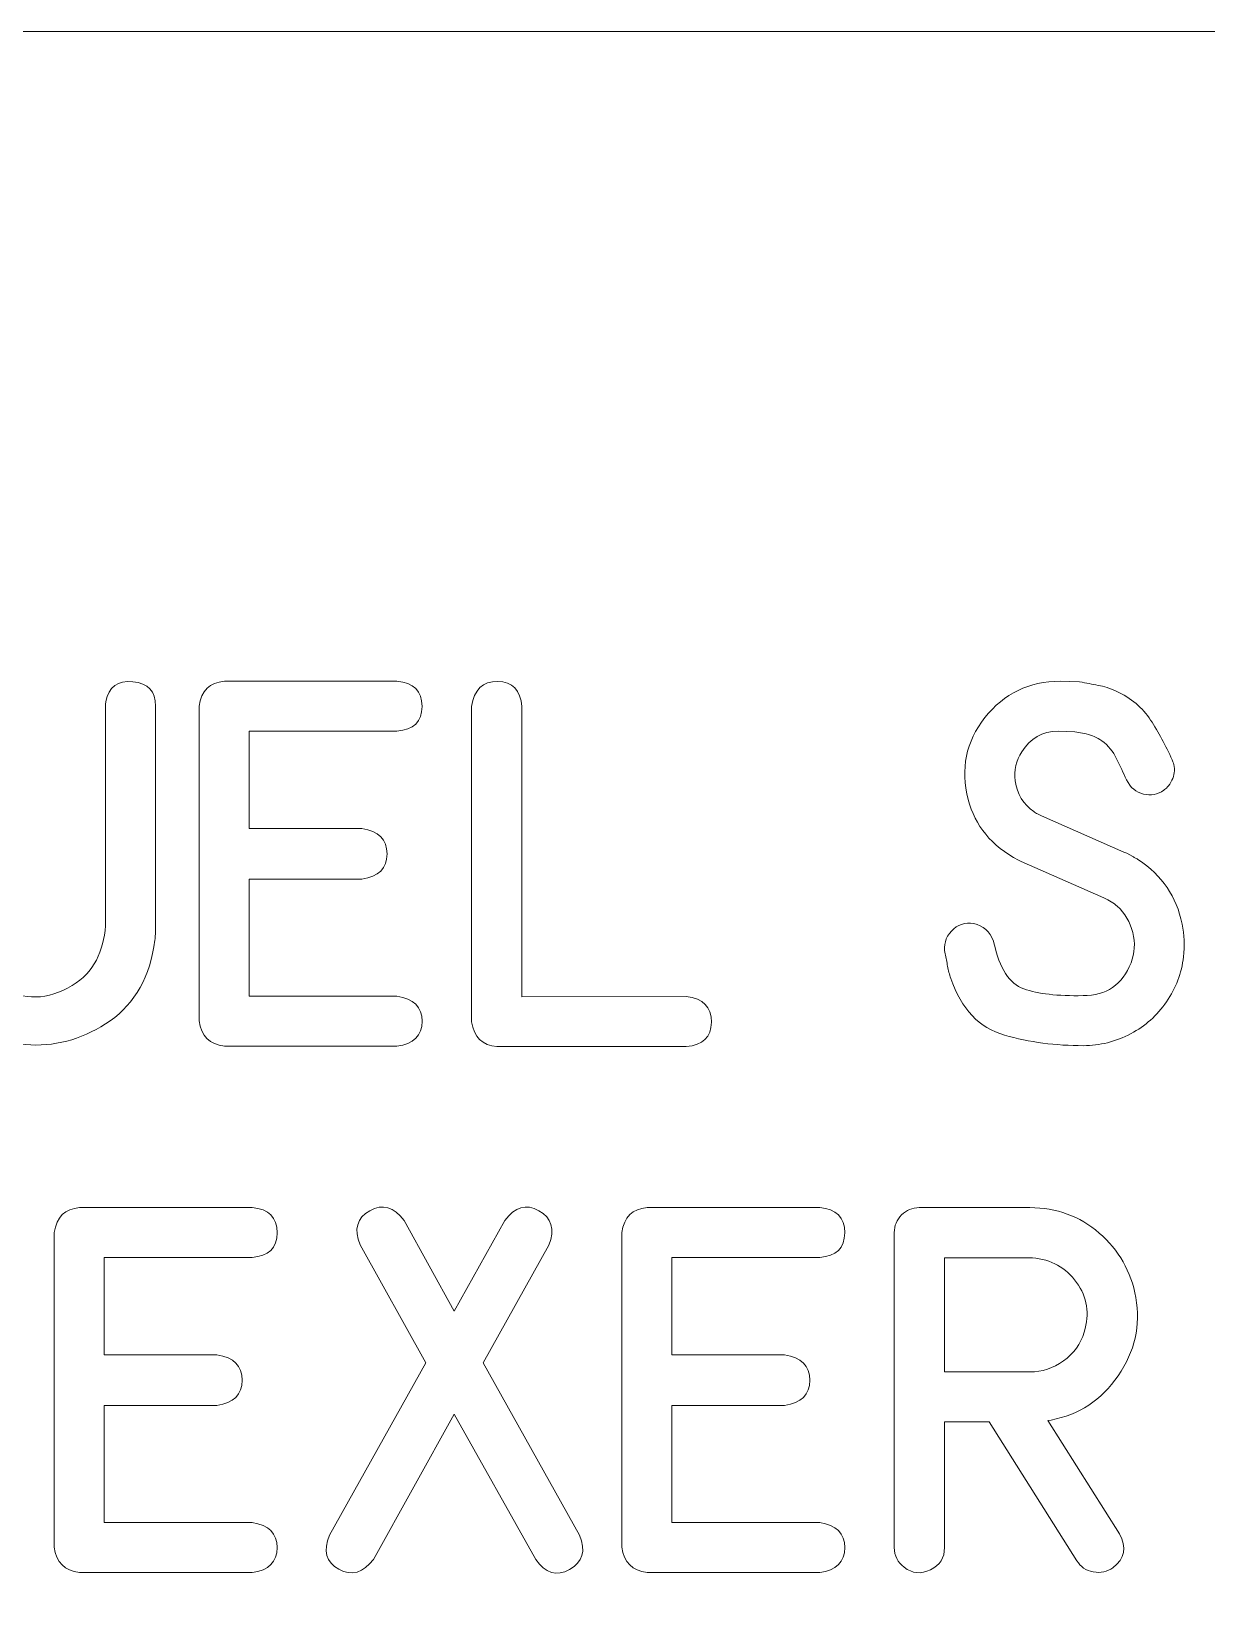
# Model space of a CAD drawing. Header units: millimetres. Extents: x -73 to 73, y -192 to 195.
# Drawn here: x -49.38 to -39.16, y 180.92 to 194.62 of the extents above; entities that cross this region are included whole.
import ezdxf

# ---------------------------------------------------------------- set-up
doc = ezdxf.new("R2010")
doc.units = ezdxf.units.MM
doc.header["$MEASUREMENT"] = 0
doc.layers.add('LED', color=7, linetype='Continuous')

msp = doc.modelspace()

# ---------------------------------------------------------------- linework, layer by layer
at = {"layer": 'LED', "color": 250, "lineweight": 9}
msp.add_open_spline([(70.6599, 74.2658), (70.9361, 74.248), (71.2072, 74.3453), (71.409, 74.5346), (71.409, 74.5346), (71.6108, 74.724), (71.7252, 74.987), (71.725, 75.2637), (71.725, 75.2637), (71.725, 75.2637), (71.725, 89.1213), (71.725, 89.1213), (71.725, 89.1213), (71.7248, 89.3867), (71.6193, 89.6411), (71.4315, 89.8287), (71.4315, 89.8287), (71.2437, 90.0162), (70.9904, 90.1215), (70.725, 90.1213), (70.725, 90.1213), (70.725, 90.1213), (68.2625, 90.1213), (68.2625, 90.1213), (68.2625, 90.1213), (65.9403, 90.1213), (63.7945, 91.3602), (62.6333, 93.3713), (62.6333, 93.3713), (61.4722, 95.3824), (61.4722, 97.8602), (62.6333, 99.8713), (62.6333, 99.8713), (63.7945, 101.8824), (65.9403, 103.1213), (68.2625, 103.1213), (68.2625, 103.1213), (68.2625, 103.1213), (70.725, 103.1213), (70.725, 103.1213), (70.725, 103.1213), (70.9904, 103.1215), (71.2448, 103.227), (71.4324, 103.4148), (71.4324, 103.4148), (71.6199, 103.6026), (71.7252, 103.8559), (71.725, 104.1213), (71.725, 104.1213), (71.725, 104.1213), (71.725, 174.8463), (71.725, 174.8463), (71.725, 174.8463), (71.7248, 175.1117), (71.6193, 175.3661), (71.4315, 175.5537), (71.4315, 175.5537), (71.2437, 175.7412), (70.9904, 175.8465), (70.725, 175.8463), (70.725, 175.8463), (70.725, 175.8463), (68.2625, 175.8463), (68.2625, 175.8463), (68.2625, 175.8463), (65.9403, 175.8463), (63.7945, 177.0852), (62.6333, 179.0963), (62.6333, 179.0963), (61.4722, 181.1074), (61.4722, 183.5852), (62.6333, 185.5963), (62.6333, 185.5963), (63.7945, 187.6074), (65.9403, 188.8463), (68.2625, 188.8463), (68.2625, 188.8463), (68.2625, 188.8463), (70.725, 188.8463), (70.725, 188.8463), (70.725, 188.8463), (70.9904, 188.8465), (71.2448, 188.952), (71.4324, 189.1398), (71.4324, 189.1398), (71.6199, 189.3276), (71.7252, 189.5809), (71.725, 189.8463), (71.725, 189.8463), (71.725, 189.8463), (71.725, 193.6206), (71.725, 193.6206), (71.725, 193.6206), (71.7248, 193.886), (71.6193, 194.1404), (71.4315, 194.328), (71.4315, 194.328), (71.2437, 194.5155), (70.9904, 194.6208), (70.725, 194.6206), (70.725, 194.6206), (70.725, 194.6206), (-70.725, 194.6206), (-70.725, 194.6206), (-70.725, 194.6206), (-70.9904, 194.6204), (-71.2448, 194.5148), (-71.4324, 194.3271), (-71.4324, 194.3271), (-71.6199, 194.1393), (-71.7252, 193.886), (-71.725, 193.6206), (-71.725, 193.6206), (-71.725, 193.6206), (-71.725, 189.8463), (-71.725, 189.8463), (-71.725, 189.8463), (-71.7248, 189.5809), (-71.6192, 189.3265), (-71.4315, 189.1389), (-71.4315, 189.1389), (-71.2437, 188.9514), (-70.9904, 188.8461), (-70.725, 188.8463), (-70.725, 188.8463), (-70.725, 188.8463), (-68.2625, 188.8463), (-68.2625, 188.8463), (-68.2625, 188.8463), (-65.9403, 188.8463), (-63.7944, 187.6074), (-62.6333, 185.5963), (-62.6333, 185.5963), (-61.4722, 183.5852), (-61.4722, 181.1074), (-62.6333, 179.0963), (-62.6333, 179.0963), (-63.7944, 177.0852), (-65.9403, 175.8463), (-68.2625, 175.8463), (-68.2625, 175.8463), (-68.2625, 175.8463), (-70.725, 175.8463), (-70.725, 175.8463), (-70.725, 175.8463), (-70.9904, 175.8461), (-71.2448, 175.7405), (-71.4324, 175.5528), (-71.4324, 175.5528), (-71.6199, 175.365), (-71.7252, 175.1117), (-71.725, 174.8463), (-71.725, 174.8463), (-71.725, 174.8463), (-71.725, 104.1213), (-71.725, 104.1213), (-71.725, 104.1213), (-71.7248, 103.8559), (-71.6192, 103.6015), (-71.4315, 103.4139), (-71.4315, 103.4139), (-71.2437, 103.2264), (-70.9904, 103.1211), (-70.725, 103.1213), (-70.725, 103.1213), (-70.725, 103.1213), (-68.2625, 103.1213), (-68.2625, 103.1213), (-68.2625, 103.1213), (-65.9403, 103.1213), (-63.7944, 101.8824), (-62.6333, 99.8713), (-62.6333, 99.8713), (-61.4722, 97.8602), (-61.4722, 95.3824), (-62.6333, 93.3713), (-62.6333, 93.3713), (-63.7944, 91.3602), (-65.9403, 90.1213), (-68.2625, 90.1213), (-68.2625, 90.1213), (-68.2625, 90.1213), (-70.725, 90.1213), (-70.725, 90.1213), (-70.725, 90.1213), (-70.9904, 90.1211), (-71.2448, 90.0155), (-71.4324, 89.8278), (-71.4324, 89.8278), (-71.6199, 89.64), (-71.7252, 89.3867), (-71.725, 89.1213), (-71.725, 89.1213), (-71.725, 89.1213), (-71.725, 84.4887), (-71.725, 84.4887), (-71.725, 84.4887), (-71.7247, 83.9613), (-71.3163, 83.5248), (-70.7901, 83.4908), (-70.7901, 83.4908), (-70.7901, 83.4908), (70.6599, 74.2658), (70.6599, 74.2658)], degree=3, knots=[0, 0, 0, 0, 0.0192308, 0.0192308, 0.0192308, 0.0192308, 0.0384615, 0.0384615, 0.0384615, 0.0384615, 0.0576923, 0.0576923, 0.0576923, 0.0576923, 0.0769231, 0.0769231, 0.0769231, 0.0769231, 0.0961538, 0.0961538, 0.0961538, 0.0961538, 0.1153846, 0.1153846, 0.1153846, 0.1153846, 0.1346154, 0.1346154, 0.1346154, 0.1346154, 0.1538462, 0.1538462, 0.1538462, 0.1538462, 0.1730769, 0.1730769, 0.1730769, 0.1730769, 0.1923077, 0.1923077, 0.1923077, 0.1923077, 0.2115385, 0.2115385, 0.2115385, 0.2115385, 0.2307692, 0.2307692, 0.2307692, 0.2307692, 0.25, 0.25, 0.25, 0.25, 0.2692308, 0.2692308, 0.2692308, 0.2692308, 0.2884615, 0.2884615, 0.2884615, 0.2884615, 0.3076923, 0.3076923, 0.3076923, 0.3076923, 0.3269231, 0.3269231, 0.3269231, 0.3269231, 0.3461538, 0.3461538, 0.3461538, 0.3461538, 0.3653846, 0.3653846, 0.3653846, 0.3653846, 0.3846154, 0.3846154, 0.3846154, 0.3846154, 0.4038462, 0.4038462, 0.4038462, 0.4038462, 0.4230769, 0.4230769, 0.4230769, 0.4230769, 0.4423077, 0.4423077, 0.4423077, 0.4423077, 0.4615385, 0.4615385, 0.4615385, 0.4615385, 0.4807692, 0.4807692, 0.4807692, 0.4807692, 0.5, 0.5, 0.5, 0.5, 0.5192308, 0.5192308, 0.5192308, 0.5192308, 0.5384615, 0.5384615, 0.5384615, 0.5384615, 0.5576923, 0.5576923, 0.5576923, 0.5576923, 0.5769231, 0.5769231, 0.5769231, 0.5769231, 0.5961538, 0.5961538, 0.5961538, 0.5961538, 0.6153846, 0.6153846, 0.6153846, 0.6153846, 0.6346154, 0.6346154, 0.6346154, 0.6346154, 0.6538462, 0.6538462, 0.6538462, 0.6538462, 0.6730769, 0.6730769, 0.6730769, 0.6730769, 0.6923077, 0.6923077, 0.6923077, 0.6923077, 0.7115385, 0.7115385, 0.7115385, 0.7115385, 0.7307692, 0.7307692, 0.7307692, 0.7307692, 0.75, 0.75, 0.75, 0.75, 0.7692308, 0.7692308, 0.7692308, 0.7692308, 0.7884615, 0.7884615, 0.7884615, 0.7884615, 0.8076923, 0.8076923, 0.8076923, 0.8076923, 0.8269231, 0.8269231, 0.8269231, 0.8269231, 0.8461538, 0.8461538, 0.8461538, 0.8461538, 0.8653846, 0.8653846, 0.8653846, 0.8653846, 0.8846154, 0.8846154, 0.8846154, 0.8846154, 0.9038462, 0.9038462, 0.9038462, 0.9038462, 0.9230769, 0.9230769, 0.9230769, 0.9230769, 0.9423077, 0.9423077, 0.9423077, 0.9423077, 0.9615385, 0.9615385, 0.9615385, 0.9615385, 1, 1, 1, 1], dxfattribs=at)
at = {"layer": 'LED', "color": 240, "lineweight": 9}
for points, knots in [([(-48.2991, 186.8387), (-48.2991, 186.8387), (-48.2991, 186.8075), (-48.2991, 186.8075), (-48.2991, 186.8075), (-48.3023, 186.7556), (-48.3044, 186.7249), (-48.3049, 186.7143), (-48.3049, 186.7143), (-48.3483, 186.3984), (-48.4785, 186.1651), (-48.6944, 186.0143), (-48.6944, 186.0143), (-48.9103, 185.864), (-49.141, 185.7936), (-49.3855, 185.8036), (-49.3855, 185.8036), (-49.6305, 185.8137), (-49.8549, 185.9026), (-50.0575, 186.0709), (-50.0575, 186.0709), (-50.2607, 186.2397), (-50.3713, 186.4852), (-50.3888, 186.8075), (-50.3888, 186.8075), (-50.3888, 186.8075), (-50.3888, 186.8387), (-50.3888, 186.8387), (-50.3888, 186.8387), (-50.3888, 186.8387), (-50.3888, 188.75), (-50.3888, 188.75), (-50.3888, 188.75), (-50.3888, 188.7807), (-50.383, 188.8088), (-50.3719, 188.8337), (-50.3719, 188.8337), (-50.3221, 188.9421), (-50.2396, 188.985), (-50.1242, 188.9622), (-50.1242, 188.9622), (-50.0094, 188.9395), (-49.9517, 188.8686), (-49.9517, 188.75), (-49.9517, 188.75), (-49.9517, 188.75), (-49.9517, 186.8387), (-49.9517, 186.8387), (-49.9517, 186.8387), (-49.9364, 186.6006), (-49.8316, 186.4228), (-49.6379, 186.3053), (-49.6379, 186.3053), (-49.4437, 186.1873), (-49.24, 186.1926), (-49.0262, 186.3206), (-49.0262, 186.3206), (-48.9299, 186.3773), (-48.8595, 186.4508), (-48.8145, 186.5408), (-48.8145, 186.5408), (-48.7695, 186.6307), (-48.7431, 186.7302), (-48.7346, 186.8387), (-48.7346, 186.8387), (-48.7346, 186.8387), (-48.7346, 188.75), (-48.7346, 188.75), (-48.7346, 188.75), (-48.7346, 188.7686), (-48.7336, 188.7823), (-48.7314, 188.7918), (-48.7314, 188.7918), (-48.7076, 188.9188), (-48.6298, 188.9765), (-48.4976, 188.9638), (-48.4976, 188.9638), (-48.3653, 188.9517), (-48.2991, 188.8802), (-48.2991, 188.75), (-48.2991, 188.75), (-48.2991, 188.75), (-48.2991, 186.8387), (-48.2991, 186.8387)], [0, 0, 0, 0, 0.0454545, 0.0454545, 0.0454545, 0.0454545, 0.0909091, 0.0909091, 0.0909091, 0.0909091, 0.1363636, 0.1363636, 0.1363636, 0.1363636, 0.1818182, 0.1818182, 0.1818182, 0.1818182, 0.2272727, 0.2272727, 0.2272727, 0.2272727, 0.2727273, 0.2727273, 0.2727273, 0.2727273, 0.3181818, 0.3181818, 0.3181818, 0.3181818, 0.3636364, 0.3636364, 0.3636364, 0.3636364, 0.4090909, 0.4090909, 0.4090909, 0.4090909, 0.4545455, 0.4545455, 0.4545455, 0.4545455, 0.5, 0.5, 0.5, 0.5, 0.5454545, 0.5454545, 0.5454545, 0.5454545, 0.5909091, 0.5909091, 0.5909091, 0.5909091, 0.6363636, 0.6363636, 0.6363636, 0.6363636, 0.6818182, 0.6818182, 0.6818182, 0.6818182, 0.7272727, 0.7272727, 0.7272727, 0.7272727, 0.7727273, 0.7727273, 0.7727273, 0.7727273, 0.8181818, 0.8181818, 0.8181818, 0.8181818, 0.8636364, 0.8636364, 0.8636364, 0.8636364, 0.9090909, 0.9090909, 0.9090909, 0.9090909, 1, 1, 1, 1]), ([(-45.3306, 185.7904), (-45.4576, 185.7989), (-45.5311, 185.8703), (-45.5507, 186.0058), (-45.5507, 186.0058), (-45.5507, 186.0058), (-45.5507, 188.7469), (-45.5507, 188.7469), (-45.5507, 188.7469), (-45.529, 188.8956), (-45.4533, 188.9686), (-45.3242, 188.9665), (-45.3242, 188.9665), (-45.1951, 188.9638), (-45.1247, 188.8903), (-45.1136, 188.7469), (-45.1136, 188.7469), (-45.1136, 188.7469), (-45.1136, 186.2233), (-45.1136, 186.2233), (-45.1136, 186.2233), (-45.1136, 186.2233), (-43.6827, 186.2243), (-43.6827, 186.2243), (-43.6827, 186.2243), (-43.5356, 186.2079), (-43.4631, 186.1338), (-43.4647, 186.0021), (-43.4647, 186.0021), (-43.4663, 185.8703), (-43.5393, 185.7999), (-43.6843, 185.7904), (-43.6843, 185.7904), (-43.6843, 185.7904), (-45.3306, 185.7904), (-45.3306, 185.7904)], [0, 0, 0, 0, 0.1, 0.1, 0.1, 0.1, 0.2, 0.2, 0.2, 0.2, 0.3, 0.3, 0.3, 0.3, 0.4, 0.4, 0.4, 0.4, 0.5, 0.5, 0.5, 0.5, 0.6, 0.6, 0.6, 0.6, 0.7, 0.7, 0.7, 0.7, 0.8, 0.8, 0.8, 0.8, 1, 1, 1, 1]), ([(-46.1999, 188.5347), (-46.1999, 188.5347), (-47.4853, 188.5347), (-47.4853, 188.5347), (-47.4853, 188.5347), (-47.4853, 188.5347), (-47.4853, 187.6864), (-47.4853, 187.6864), (-47.4853, 187.6864), (-47.4853, 187.6864), (-46.5053, 187.6864), (-46.5053, 187.6864), (-46.5053, 187.6864), (-46.3587, 187.6647), (-46.2857, 187.5912), (-46.2862, 187.4658), (-46.2862, 187.4658), (-46.2867, 187.3398), (-46.3598, 187.2668), (-46.5053, 187.2462), (-46.5053, 187.2462), (-46.5053, 187.2462), (-47.4853, 187.2462), (-47.4853, 187.2462), (-47.4853, 187.2462), (-47.4853, 187.2462), (-47.4853, 186.2275), (-47.4853, 186.2275), (-47.4853, 186.2275), (-47.4853, 186.2275), (-46.1999, 186.2275), (-46.1999, 186.2275), (-46.1999, 186.2275), (-46.0544, 186.2058), (-45.9814, 186.1333), (-45.9814, 186.009), (-45.9814, 186.009), (-45.9814, 185.8851), (-46.0544, 185.8126), (-46.1999, 185.792), (-46.1999, 185.792), (-46.1999, 185.792), (-47.7007, 185.792), (-47.7007, 185.792), (-47.7007, 185.792), (-47.8298, 185.8084), (-47.9033, 185.882), (-47.9208, 186.0121), (-47.9208, 186.0121), (-47.9208, 186.0121), (-47.9208, 188.75), (-47.9208, 188.75), (-47.9208, 188.75), (-47.9012, 188.8866), (-47.8277, 188.9585), (-47.7007, 188.967), (-47.7007, 188.967), (-47.7007, 188.967), (-46.1999, 188.967), (-46.1999, 188.967), (-46.1999, 188.967), (-46.0544, 188.9559), (-45.9814, 188.8829), (-45.9819, 188.749), (-45.9819, 188.749), (-45.9825, 188.6151), (-46.0555, 188.5437), (-46.1999, 188.5347)], [0, 0, 0, 0, 0.0555556, 0.0555556, 0.0555556, 0.0555556, 0.1111111, 0.1111111, 0.1111111, 0.1111111, 0.1666667, 0.1666667, 0.1666667, 0.1666667, 0.2222222, 0.2222222, 0.2222222, 0.2222222, 0.2777778, 0.2777778, 0.2777778, 0.2777778, 0.3333333, 0.3333333, 0.3333333, 0.3333333, 0.3888889, 0.3888889, 0.3888889, 0.3888889, 0.4444444, 0.4444444, 0.4444444, 0.4444444, 0.5, 0.5, 0.5, 0.5, 0.5555556, 0.5555556, 0.5555556, 0.5555556, 0.6111111, 0.6111111, 0.6111111, 0.6111111, 0.6666667, 0.6666667, 0.6666667, 0.6666667, 0.7222222, 0.7222222, 0.7222222, 0.7222222, 0.7777778, 0.7777778, 0.7777778, 0.7777778, 0.8333333, 0.8333333, 0.8333333, 0.8333333, 0.8888889, 0.8888889, 0.8888889, 0.8888889, 1, 1, 1, 1]), ([(-39.8769, 187.4816), (-39.8769, 187.4816), (-39.8521, 187.471), (-39.8521, 187.471), (-39.8521, 187.471), (-39.8521, 187.471), (-39.824, 187.4573), (-39.824, 187.4573), (-39.824, 187.4573), (-39.824, 187.4573), (-39.7992, 187.443), (-39.7992, 187.443), (-39.7992, 187.443), (-39.7923, 187.4377), (-39.7838, 187.4329), (-39.7753, 187.4282), (-39.7753, 187.4282), (-39.7663, 187.424), (-39.7579, 187.4187), (-39.7494, 187.4139), (-39.7494, 187.4139), (-39.5452, 187.2795), (-39.4182, 187.0932), (-39.37, 186.8556), (-39.37, 186.8556), (-39.3515, 186.7625), (-39.3472, 186.6667), (-39.3573, 186.5688), (-39.3573, 186.5688), (-39.3742, 186.4281), (-39.4234, 186.2984), (-39.5055, 186.1788), (-39.5055, 186.1788), (-39.5875, 186.0592), (-39.6907, 185.9672), (-39.8145, 185.9021), (-39.8145, 185.9021), (-39.9479, 185.8317), (-40.086, 185.7968), (-40.2288, 185.7968), (-40.2288, 185.7968), (-40.4686, 185.7968), (-40.6972, 185.8275), (-40.9157, 185.8888), (-40.9157, 185.8888), (-41.1337, 185.9502), (-41.2893, 186.1148), (-41.3819, 186.3826), (-41.3819, 186.3826), (-41.3946, 186.4169), (-41.4036, 186.4519), (-41.4099, 186.4879), (-41.4099, 186.4879), (-41.4163, 186.5244), (-41.4237, 186.5604), (-41.4316, 186.5969), (-41.4316, 186.5969), (-41.447, 186.6709), (-41.429, 186.7366), (-41.3766, 186.7937), (-41.3766, 186.7937), (-41.3247, 186.8503), (-41.2597, 186.872), (-41.1824, 186.8588), (-41.1824, 186.8588), (-41.1004, 186.8419), (-41.0438, 186.7916), (-41.0115, 186.7069), (-41.0115, 186.7069), (-41.0115, 186.7069), (-41.0067, 186.6926), (-41.0067, 186.6926), (-41.0067, 186.6926), (-40.9575, 186.4683), (-40.8707, 186.3344), (-40.7474, 186.291), (-40.7474, 186.291), (-40.6236, 186.2476), (-40.4521, 186.228), (-40.232, 186.2323), (-40.232, 186.2323), (-40.0293, 186.2323), (-39.8902, 186.3275), (-39.8145, 186.5175), (-39.8145, 186.5175), (-39.7817, 186.6022), (-39.7764, 186.6905), (-39.7992, 186.7821), (-39.7992, 186.7821), (-39.8219, 186.8731), (-39.8669, 186.9498), (-39.9341, 187.0107), (-39.9341, 187.0107), (-39.9643, 187.0366), (-40.0034, 187.0604), (-40.0521, 187.0832), (-40.0521, 187.0832), (-40.0521, 187.0832), (-40.7696, 187.398), (-40.7696, 187.398), (-40.7696, 187.398), (-40.7696, 187.398), (-40.7929, 187.4107), (-40.7929, 187.4107), (-40.7929, 187.4107), (-41.0279, 187.5345), (-41.1734, 187.7108), (-41.23, 187.9394), (-41.23, 187.9394), (-41.2993, 188.2039), (-41.2512, 188.441), (-41.085, 188.6516), (-41.085, 188.6516), (-40.9194, 188.8617), (-40.7014, 188.967), (-40.432, 188.967), (-40.432, 188.967), (-40.432, 188.967), (-40.2611, 188.9622), (-40.2611, 188.9622), (-40.2611, 188.9622), (-40.2056, 188.9522), (-40.1516, 188.9421), (-40.1003, 188.9321), (-40.1003, 188.9321), (-40.0484, 188.9226), (-39.996, 188.9056), (-39.9436, 188.8818), (-39.9436, 188.8818), (-39.8134, 188.821), (-39.7134, 188.7368), (-39.6441, 188.6305), (-39.6441, 188.6305), (-39.5748, 188.5241), (-39.5123, 188.4087), (-39.4568, 188.2849), (-39.4568, 188.2849), (-39.4515, 188.2733), (-39.4467, 188.26), (-39.4425, 188.2447), (-39.4425, 188.2447), (-39.4314, 188.1939), (-39.4367, 188.1479), (-39.4584, 188.1066), (-39.4584, 188.1066), (-39.4705, 188.0806), (-39.4838, 188.0611), (-39.497, 188.0478), (-39.497, 188.0478), (-39.5102, 188.0341), (-39.5213, 188.0251), (-39.5293, 188.0198), (-39.5293, 188.0198), (-39.5833, 187.9817), (-39.642, 187.9701), (-39.706, 187.9859), (-39.706, 187.9859), (-39.7706, 188.0002), (-39.8193, 188.0415), (-39.8537, 188.1098), (-39.8537, 188.1098), (-39.8806, 188.1695), (-39.9092, 188.2309), (-39.9394, 188.2934), (-39.9394, 188.2934), (-39.9701, 188.3558), (-40.0129, 188.4077), (-40.0674, 188.4495), (-40.0674, 188.4495), (-40.0902, 188.4659), (-40.1124, 188.4781), (-40.1336, 188.4855), (-40.1336, 188.4855), (-40.1548, 188.4934), (-40.178, 188.5019), (-40.204, 188.5114), (-40.204, 188.5114), (-40.204, 188.5114), (-40.3045, 188.5283), (-40.3045, 188.5283), (-40.3045, 188.5283), (-40.3045, 188.5283), (-40.4474, 188.5331), (-40.4474, 188.5331), (-40.4474, 188.5331), (-40.586, 188.531), (-40.6919, 188.4712), (-40.7649, 188.3532), (-40.7649, 188.3532), (-40.8146, 188.2775), (-40.8331, 188.1934), (-40.821, 188.1002), (-40.821, 188.1002), (-40.8067, 187.9859), (-40.7527, 187.897), (-40.6596, 187.8335), (-40.6596, 187.8335), (-40.6553, 187.8309), (-40.6511, 187.8272), (-40.6458, 187.8235), (-40.6458, 187.8235), (-40.6405, 187.8203), (-40.6347, 187.8166), (-40.6289, 187.8134), (-40.6289, 187.8134), (-40.6289, 187.8134), (-40.6114, 187.806), (-40.6114, 187.806), (-40.6114, 187.806), (-40.6114, 187.806), (-40.5929, 187.7981), (-40.5929, 187.7981), (-40.5929, 187.7981), (-40.5929, 187.7981), (-39.8769, 187.4816), (-39.8769, 187.4816)], [0, 0, 0, 0, 0.0181818, 0.0181818, 0.0181818, 0.0181818, 0.0363636, 0.0363636, 0.0363636, 0.0363636, 0.0545455, 0.0545455, 0.0545455, 0.0545455, 0.0727273, 0.0727273, 0.0727273, 0.0727273, 0.0909091, 0.0909091, 0.0909091, 0.0909091, 0.1090909, 0.1090909, 0.1090909, 0.1090909, 0.1272727, 0.1272727, 0.1272727, 0.1272727, 0.1454545, 0.1454545, 0.1454545, 0.1454545, 0.1636364, 0.1636364, 0.1636364, 0.1636364, 0.1818182, 0.1818182, 0.1818182, 0.1818182, 0.2, 0.2, 0.2, 0.2, 0.2181818, 0.2181818, 0.2181818, 0.2181818, 0.2363636, 0.2363636, 0.2363636, 0.2363636, 0.2545455, 0.2545455, 0.2545455, 0.2545455, 0.2727273, 0.2727273, 0.2727273, 0.2727273, 0.2909091, 0.2909091, 0.2909091, 0.2909091, 0.3090909, 0.3090909, 0.3090909, 0.3090909, 0.3272727, 0.3272727, 0.3272727, 0.3272727, 0.3454545, 0.3454545, 0.3454545, 0.3454545, 0.3636364, 0.3636364, 0.3636364, 0.3636364, 0.3818182, 0.3818182, 0.3818182, 0.3818182, 0.4, 0.4, 0.4, 0.4, 0.4181818, 0.4181818, 0.4181818, 0.4181818, 0.4363636, 0.4363636, 0.4363636, 0.4363636, 0.4545455, 0.4545455, 0.4545455, 0.4545455, 0.4727273, 0.4727273, 0.4727273, 0.4727273, 0.4909091, 0.4909091, 0.4909091, 0.4909091, 0.5090909, 0.5090909, 0.5090909, 0.5090909, 0.5272727, 0.5272727, 0.5272727, 0.5272727, 0.5454545, 0.5454545, 0.5454545, 0.5454545, 0.5636364, 0.5636364, 0.5636364, 0.5636364, 0.5818182, 0.5818182, 0.5818182, 0.5818182, 0.6, 0.6, 0.6, 0.6, 0.6181818, 0.6181818, 0.6181818, 0.6181818, 0.6363636, 0.6363636, 0.6363636, 0.6363636, 0.6545455, 0.6545455, 0.6545455, 0.6545455, 0.6727273, 0.6727273, 0.6727273, 0.6727273, 0.6909091, 0.6909091, 0.6909091, 0.6909091, 0.7090909, 0.7090909, 0.7090909, 0.7090909, 0.7272727, 0.7272727, 0.7272727, 0.7272727, 0.7454545, 0.7454545, 0.7454545, 0.7454545, 0.7636364, 0.7636364, 0.7636364, 0.7636364, 0.7818182, 0.7818182, 0.7818182, 0.7818182, 0.8, 0.8, 0.8, 0.8, 0.8181818, 0.8181818, 0.8181818, 0.8181818, 0.8363636, 0.8363636, 0.8363636, 0.8363636, 0.8545455, 0.8545455, 0.8545455, 0.8545455, 0.8727273, 0.8727273, 0.8727273, 0.8727273, 0.8909091, 0.8909091, 0.8909091, 0.8909091, 0.9090909, 0.9090909, 0.9090909, 0.9090909, 0.9272727, 0.9272727, 0.9272727, 0.9272727, 0.9454545, 0.9454545, 0.9454545, 0.9454545, 0.9636364, 0.9636364, 0.9636364, 0.9636364, 1, 1, 1, 1]), ([(-47.4603, 183.9553), (-47.4603, 183.9553), (-48.7457, 183.9553), (-48.7457, 183.9553), (-48.7457, 183.9553), (-48.7457, 183.9553), (-48.7457, 183.107), (-48.7457, 183.107), (-48.7457, 183.107), (-48.7457, 183.107), (-47.7657, 183.107), (-47.7657, 183.107), (-47.7657, 183.107), (-47.6191, 183.0853), (-47.5461, 183.0118), (-47.5466, 182.8864), (-47.5466, 182.8864), (-47.5471, 182.7604), (-47.6202, 182.6874), (-47.7657, 182.6668), (-47.7657, 182.6668), (-47.7657, 182.6668), (-48.7457, 182.6668), (-48.7457, 182.6668), (-48.7457, 182.6668), (-48.7457, 182.6668), (-48.7457, 181.6481), (-48.7457, 181.6481), (-48.7457, 181.6481), (-48.7457, 181.6481), (-47.4603, 181.6481), (-47.4603, 181.6481), (-47.4603, 181.6481), (-47.3148, 181.6264), (-47.2418, 181.5539), (-47.2418, 181.4296), (-47.2418, 181.4296), (-47.2418, 181.3057), (-47.3148, 181.2332), (-47.4603, 181.2126), (-47.4603, 181.2126), (-47.4603, 181.2126), (-48.9611, 181.2126), (-48.9611, 181.2126), (-48.9611, 181.2126), (-49.0902, 181.229), (-49.1637, 181.3026), (-49.1812, 181.4327), (-49.1812, 181.4327), (-49.1812, 181.4327), (-49.1812, 184.1706), (-49.1812, 184.1706), (-49.1812, 184.1706), (-49.1616, 184.3072), (-49.0881, 184.3791), (-48.9611, 184.3876), (-48.9611, 184.3876), (-48.9611, 184.3876), (-47.4603, 184.3876), (-47.4603, 184.3876), (-47.4603, 184.3876), (-47.3148, 184.3765), (-47.2418, 184.3035), (-47.2423, 184.1696), (-47.2423, 184.1696), (-47.2429, 184.0357), (-47.3159, 183.9643), (-47.4603, 183.9553)], [0, 0, 0, 0, 0.0555556, 0.0555556, 0.0555556, 0.0555556, 0.1111111, 0.1111111, 0.1111111, 0.1111111, 0.1666667, 0.1666667, 0.1666667, 0.1666667, 0.2222222, 0.2222222, 0.2222222, 0.2222222, 0.2777778, 0.2777778, 0.2777778, 0.2777778, 0.3333333, 0.3333333, 0.3333333, 0.3333333, 0.3888889, 0.3888889, 0.3888889, 0.3888889, 0.4444444, 0.4444444, 0.4444444, 0.4444444, 0.5, 0.5, 0.5, 0.5, 0.5555556, 0.5555556, 0.5555556, 0.5555556, 0.6111111, 0.6111111, 0.6111111, 0.6111111, 0.6666667, 0.6666667, 0.6666667, 0.6666667, 0.7222222, 0.7222222, 0.7222222, 0.7222222, 0.7777778, 0.7777778, 0.7777778, 0.7777778, 0.8333333, 0.8333333, 0.8333333, 0.8333333, 0.8888889, 0.8888889, 0.8888889, 0.8888889, 1, 1, 1, 1]), ([(-46.7878, 181.538), (-46.7878, 181.538), (-45.9491, 183.0388), (-45.9491, 183.0388), (-45.9491, 183.0388), (-45.9491, 183.0388), (-46.5211, 184.0638), (-46.5211, 184.0638), (-46.5211, 184.0638), (-46.5761, 184.1992), (-46.5476, 184.2982), (-46.4359, 184.3606), (-46.4359, 184.3606), (-46.3243, 184.4231), (-46.2253, 184.395), (-46.138, 184.2759), (-46.138, 184.2759), (-46.138, 184.2759), (-45.7009, 183.487), (-45.7009, 183.487), (-45.7009, 183.487), (-45.7009, 183.487), (-45.2606, 184.2759), (-45.2606, 184.2759), (-45.2606, 184.2759), (-45.1739, 184.395), (-45.0754, 184.4231), (-44.9648, 184.3611), (-44.9648, 184.3611), (-44.8542, 184.2992), (-44.8251, 184.1997), (-44.8781, 184.0622), (-44.8781, 184.0622), (-44.8781, 184.0622), (-45.4485, 183.0388), (-45.4485, 183.0388), (-45.4485, 183.0388), (-45.4485, 183.0388), (-44.6114, 181.538), (-44.6114, 181.538), (-44.6114, 181.538), (-44.5553, 181.4015), (-44.5844, 181.302), (-44.6981, 181.2396), (-44.6981, 181.2396), (-44.8119, 181.1771), (-44.9093, 181.2062), (-44.9908, 181.3274), (-44.9908, 181.3274), (-44.9908, 181.3274), (-45.7009, 182.5921), (-45.7009, 182.5921), (-45.7009, 182.5921), (-45.7009, 182.5921), (-46.4031, 181.3274), (-46.4031, 181.3274), (-46.4031, 181.3274), (-46.4931, 181.2094), (-46.5936, 181.1808), (-46.7047, 181.2422), (-46.7047, 181.2422), (-46.8159, 181.3031), (-46.8439, 181.4015), (-46.7878, 181.538)], [0, 0, 0, 0, 0.0588235, 0.0588235, 0.0588235, 0.0588235, 0.1176471, 0.1176471, 0.1176471, 0.1176471, 0.1764706, 0.1764706, 0.1764706, 0.1764706, 0.2352941, 0.2352941, 0.2352941, 0.2352941, 0.2941176, 0.2941176, 0.2941176, 0.2941176, 0.3529412, 0.3529412, 0.3529412, 0.3529412, 0.4117647, 0.4117647, 0.4117647, 0.4117647, 0.4705882, 0.4705882, 0.4705882, 0.4705882, 0.5294118, 0.5294118, 0.5294118, 0.5294118, 0.5882353, 0.5882353, 0.5882353, 0.5882353, 0.6470588, 0.6470588, 0.6470588, 0.6470588, 0.7058824, 0.7058824, 0.7058824, 0.7058824, 0.7647059, 0.7647059, 0.7647059, 0.7647059, 0.8235294, 0.8235294, 0.8235294, 0.8235294, 0.8823529, 0.8823529, 0.8823529, 0.8823529, 1, 1, 1, 1]), ([(-42.5227, 183.9553), (-42.5227, 183.9553), (-43.8081, 183.9553), (-43.8081, 183.9553), (-43.8081, 183.9553), (-43.8081, 183.9553), (-43.8081, 183.107), (-43.8081, 183.107), (-43.8081, 183.107), (-43.8081, 183.107), (-42.8281, 183.107), (-42.8281, 183.107), (-42.8281, 183.107), (-42.6815, 183.0853), (-42.6085, 183.0118), (-42.609, 182.8864), (-42.609, 182.8864), (-42.6095, 182.7604), (-42.6826, 182.6874), (-42.8281, 182.6668), (-42.8281, 182.6668), (-42.8281, 182.6668), (-43.8081, 182.6668), (-43.8081, 182.6668), (-43.8081, 182.6668), (-43.8081, 182.6668), (-43.8081, 181.6481), (-43.8081, 181.6481), (-43.8081, 181.6481), (-43.8081, 181.6481), (-42.5227, 181.6481), (-42.5227, 181.6481), (-42.5227, 181.6481), (-42.3772, 181.6264), (-42.3042, 181.5539), (-42.3042, 181.4296), (-42.3042, 181.4296), (-42.3042, 181.3057), (-42.3772, 181.2332), (-42.5227, 181.2126), (-42.5227, 181.2126), (-42.5227, 181.2126), (-44.0235, 181.2126), (-44.0235, 181.2126), (-44.0235, 181.2126), (-44.1526, 181.229), (-44.2261, 181.3026), (-44.2436, 181.4327), (-44.2436, 181.4327), (-44.2436, 181.4327), (-44.2436, 184.1706), (-44.2436, 184.1706), (-44.2436, 184.1706), (-44.224, 184.3072), (-44.1505, 184.3791), (-44.0235, 184.3876), (-44.0235, 184.3876), (-44.0235, 184.3876), (-42.5227, 184.3876), (-42.5227, 184.3876), (-42.5227, 184.3876), (-42.3772, 184.3765), (-42.3042, 184.3035), (-42.3047, 184.1696), (-42.3047, 184.1696), (-42.3053, 184.0357), (-42.3783, 183.9643), (-42.5227, 183.9553)], [0, 0, 0, 0, 0.0555556, 0.0555556, 0.0555556, 0.0555556, 0.1111111, 0.1111111, 0.1111111, 0.1111111, 0.1666667, 0.1666667, 0.1666667, 0.1666667, 0.2222222, 0.2222222, 0.2222222, 0.2222222, 0.2777778, 0.2777778, 0.2777778, 0.2777778, 0.3333333, 0.3333333, 0.3333333, 0.3333333, 0.3888889, 0.3888889, 0.3888889, 0.3888889, 0.4444444, 0.4444444, 0.4444444, 0.4444444, 0.5, 0.5, 0.5, 0.5, 0.5555556, 0.5555556, 0.5555556, 0.5555556, 0.6111111, 0.6111111, 0.6111111, 0.6111111, 0.6666667, 0.6666667, 0.6666667, 0.6666667, 0.7222222, 0.7222222, 0.7222222, 0.7222222, 0.7777778, 0.7777778, 0.7777778, 0.7777778, 0.8333333, 0.8333333, 0.8333333, 0.8333333, 0.8888889, 0.8888889, 0.8888889, 0.8888889, 1, 1, 1, 1]), ([(-39.9156, 181.5492), (-39.8494, 181.4322), (-39.868, 181.3343), (-39.9711, 181.2544), (-39.9711, 181.2544), (-40.0209, 181.2195), (-40.078, 181.2073), (-40.1426, 181.219), (-40.1426, 181.219), (-40.2072, 181.2301), (-40.2542, 181.2623), (-40.2844, 181.3147), (-40.2844, 181.3147), (-40.2844, 181.3147), (-41.0485, 182.5228), (-41.0485, 182.5228), (-41.0485, 182.5228), (-41.0485, 182.5228), (-41.4364, 182.5228), (-41.4364, 182.5228), (-41.4364, 182.5228), (-41.4364, 182.5228), (-41.4364, 181.4311), (-41.4364, 181.4311), (-41.4364, 181.4311), (-41.4364, 181.3412), (-41.4772, 181.2766), (-41.5586, 181.2364), (-41.5586, 181.2364), (-41.6407, 181.1967), (-41.7169, 181.2041), (-41.7883, 181.2592), (-41.7883, 181.2592), (-41.8449, 181.3015), (-41.8735, 181.3587), (-41.8735, 181.4311), (-41.8735, 181.4311), (-41.8735, 181.4311), (-41.8735, 184.1706), (-41.8735, 184.1706), (-41.8735, 184.1706), (-41.8735, 184.2304), (-41.8523, 184.2818), (-41.8105, 184.3241), (-41.8105, 184.3241), (-41.7687, 184.3664), (-41.7174, 184.3876), (-41.6565, 184.3876), (-41.6565, 184.3876), (-41.6565, 184.3876), (-40.694, 184.3876), (-40.694, 184.3876), (-40.694, 184.3876), (-40.4622, 184.3876), (-40.2611, 184.314), (-40.0907, 184.1669), (-40.0907, 184.1669), (-39.9203, 184.0193), (-39.814, 183.8325), (-39.7727, 183.606), (-39.7727, 183.606), (-39.7293, 183.3631), (-39.7806, 183.1361), (-39.9272, 182.925), (-39.9272, 182.925), (-40.0733, 182.7133), (-40.2675, 182.5853), (-40.5093, 182.5398), (-40.5093, 182.5398), (-40.5093, 182.5398), (-40.5389, 182.535), (-40.5389, 182.535), (-40.5389, 182.535), (-40.5389, 182.535), (-39.9156, 181.5492), (-39.9156, 181.5492)], [0, 0, 0, 0, 0.05, 0.05, 0.05, 0.05, 0.1, 0.1, 0.1, 0.1, 0.15, 0.15, 0.15, 0.15, 0.2, 0.2, 0.2, 0.2, 0.25, 0.25, 0.25, 0.25, 0.3, 0.3, 0.3, 0.3, 0.35, 0.35, 0.35, 0.35, 0.4, 0.4, 0.4, 0.4, 0.45, 0.45, 0.45, 0.45, 0.5, 0.5, 0.5, 0.5, 0.55, 0.55, 0.55, 0.55, 0.6, 0.6, 0.6, 0.6, 0.65, 0.65, 0.65, 0.65, 0.7, 0.7, 0.7, 0.7, 0.75, 0.75, 0.75, 0.75, 0.8, 0.8, 0.8, 0.8, 0.85, 0.85, 0.85, 0.85, 0.9, 0.9, 0.9, 0.9, 1, 1, 1, 1]), ([(-40.694, 182.9583), (-40.5882, 182.9583), (-40.4908, 182.9901), (-40.4014, 183.0546), (-40.4014, 183.0546), (-40.3119, 183.1187), (-40.2521, 183.2023), (-40.2209, 183.3055), (-40.2209, 183.3055), (-40.1722, 183.4647), (-40.1945, 183.6087), (-40.2876, 183.7373), (-40.2876, 183.7373), (-40.3807, 183.8658), (-40.5088, 183.9368), (-40.6718, 183.9505), (-40.6718, 183.9505), (-40.6718, 183.9505), (-41.4364, 183.9505), (-41.4364, 183.9505), (-41.4364, 183.9505), (-41.4364, 183.9505), (-41.4364, 182.9583), (-41.4364, 182.9583), (-41.4364, 182.9583), (-41.4364, 182.9583), (-40.694, 182.9583), (-40.694, 182.9583)], [0, 0, 0, 0, 0.125, 0.125, 0.125, 0.125, 0.25, 0.25, 0.25, 0.25, 0.375, 0.375, 0.375, 0.375, 0.5, 0.5, 0.5, 0.5, 0.625, 0.625, 0.625, 0.625, 0.75, 0.75, 0.75, 0.75, 1, 1, 1, 1])]:
    msp.add_open_spline(points, degree=3, knots=knots, dxfattribs=at)

doc.saveas('drawing.dxf')
